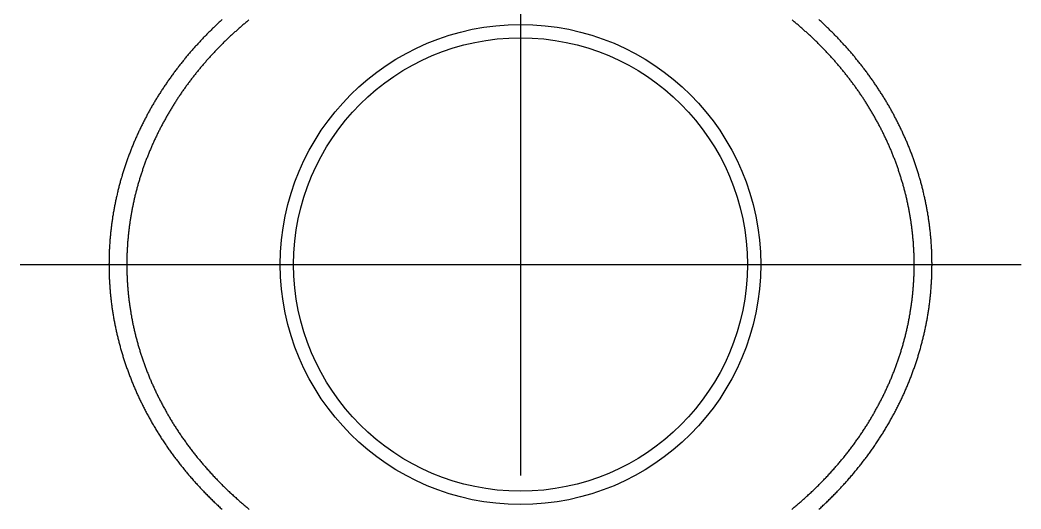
# Model space of a CAD drawing. Extents: x -28.2 to 71.5, y -51.8 to 27.
# Drawn here: x 48.96 to 71.46, y -5.5 to 5.5 of the extents above; entities that cross this region are included whole.
import ezdxf

# ---------------------------------------------------------------- set-up
doc = ezdxf.new("R2010")
doc.units = 0
doc.linetypes.add('CENTER', pattern=[50.8, 31.75, -6.35, 6.35, -6.35])
doc.layers.get('0').update_dxf_attribs({"linetype": 'CONTINUOUS'})
doc.layers.add('CENTER', color=1, linetype='CENTER')

msp = doc.modelspace()

# ---------------------------------------------------------------- linework, layer by layer
at = {"color": 7}
for points in [[(53.505, 5.512, 0), (53.488, 5.496, 0), (53.471, 5.481, 0), (53.455, 5.465, 0), (53.438, 5.45, 0), (53.421, 5.434, 0), (53.404, 5.418, 0), (53.388, 5.403, 0), (53.371, 5.387, 0), (53.354, 5.371, 0), (53.338, 5.355, 0), (53.321, 5.339, 0), (53.305, 5.324, 0), (53.288, 5.308, 0), (53.272, 5.292, 0), (53.256, 5.275, 0), (53.239, 5.259, 0), (53.223, 5.243, 0), (53.207, 5.227, 0), (53.191, 5.211, 0), (53.175, 5.194, 0), (53.159, 5.178, 0), (53.143, 5.162, 0), (53.127, 5.145, 0), (53.111, 5.129, 0), (53.095, 5.112, 0), (53.079, 5.096, 0), (53.063, 5.079, 0), (53.047, 5.063, 0), (53.032, 5.046, 0), (53.016, 5.029, 0), (53, 5.012, 0), (52.985, 4.996, 0), (52.969, 4.979, 0), (52.954, 4.962, 0), (52.938, 4.945, 0), (52.923, 4.928, 0), (52.907, 4.911, 0), (52.892, 4.894, 0), (52.877, 4.877, 0), (52.862, 4.86, 0), (52.846, 4.842, 0), (52.831, 4.825, 0), (52.816, 4.808, 0), (52.801, 4.79, 0), (52.786, 4.773, 0), (52.771, 4.756, 0), (52.757, 4.738, 0), (52.742, 4.721, 0), (52.727, 4.703, 0), (52.712, 4.686, 0), (52.697, 4.668, 0), (52.683, 4.65, 0), (52.668, 4.633, 0), (52.654, 4.615, 0), (52.639, 4.597, 0), (52.625, 4.579, 0), (52.61, 4.561, 0), (52.596, 4.543, 0), (52.582, 4.525, 0), (52.567, 4.507, 0), (52.553, 4.489, 0), (52.539, 4.471, 0), (52.525, 4.453, 0), (52.511, 4.435, 0), (52.497, 4.416, 0), (52.483, 4.398, 0), (52.469, 4.38, 0), (52.455, 4.362, 0), (52.441, 4.343, 0), (52.428, 4.325, 0), (52.414, 4.306, 0), (52.4, 4.288, 0), (52.387, 4.269, 0), (52.373, 4.25, 0), (52.36, 4.232, 0), (52.346, 4.213, 0), (52.333, 4.194, 0), (52.319, 4.176, 0), (52.306, 4.157, 0), (52.293, 4.138, 0), (52.28, 4.119, 0), (52.267, 4.1, 0), (52.254, 4.081, 0), (52.241, 4.062, 0), (52.228, 4.043, 0), (52.215, 4.024, 0), (52.202, 4.005, 0), (52.189, 3.985, 0), (52.176, 3.966, 0), (52.164, 3.947, 0), (52.151, 3.928, 0), (52.139, 3.908, 0), (52.126, 3.889, 0), (52.114, 3.869, 0), (52.101, 3.85, 0), (52.089, 3.83, 0), (52.076, 3.811, 0), (52.064, 3.791, 0), (52.052, 3.772, 0), (52.04, 3.752, 0), (52.028, 3.732, 0), (52.016, 3.712, 0), (52.004, 3.693, 0), (51.992, 3.673, 0), (51.98, 3.653, 0), (51.968, 3.633, 0), (51.957, 3.613, 0), (51.945, 3.593, 0), (51.933, 3.573, 0), (51.922, 3.553, 0), (51.91, 3.533, 0), (51.899, 3.513, 0), (51.888, 3.492, 0), (51.876, 3.472, 0), (51.865, 3.452, 0), (51.854, 3.432, 0), (51.843, 3.411, 0), (51.832, 3.391, 0), (51.821, 3.371, 0), (51.81, 3.35, 0), (51.799, 3.33, 0), (51.788, 3.309, 0), (51.777, 3.289, 0), (51.767, 3.268, 0), (51.756, 3.247, 0), (51.745, 3.227, 0), (51.735, 3.206, 0), (51.724, 3.185, 0), (51.714, 3.164, 0), (51.704, 3.144, 0), (51.693, 3.123, 0), (51.683, 3.102, 0), (51.673, 3.081, 0), (51.663, 3.06, 0), (51.653, 3.039, 0), (51.643, 3.018, 0), (51.633, 2.997, 0), (51.623, 2.976, 0), (51.614, 2.955, 0), (51.604, 2.934, 0), (51.594, 2.913, 0), (51.585, 2.891, 0), (51.575, 2.87, 0), (51.566, 2.849, 0), (51.557, 2.828, 0), (51.547, 2.806, 0), (51.538, 2.785, 0), (51.529, 2.764, 0), (51.52, 2.742, 0), (51.511, 2.721, 0), (51.502, 2.699, 0), (51.493, 2.678, 0), (51.484, 2.656, 0), (51.476, 2.635, 0), (51.467, 2.613, 0), (51.458, 2.591, 0), (51.45, 2.57, 0), (51.441, 2.548, 0), (51.433, 2.526, 0), (51.425, 2.505, 0), (51.416, 2.483, 0), (51.408, 2.461, 0), (51.4, 2.439, 0), (51.392, 2.417, 0), (51.384, 2.396, 0), (51.376, 2.374, 0), (51.368, 2.352, 0), (51.361, 2.33, 0), (51.353, 2.308, 0), (51.345, 2.286, 0), (51.338, 2.264, 0), (51.33, 2.242, 0), (51.323, 2.22, 0), (51.316, 2.198, 0), (51.308, 2.176, 0), (51.301, 2.153, 0), (51.294, 2.131, 0), (51.287, 2.109, 0), (51.28, 2.087, 0), (51.273, 2.065, 0), (51.266, 2.042, 0), (51.259, 2.02, 0), (51.253, 1.998, 0), (51.246, 1.976, 0), (51.239, 1.953, 0), (51.233, 1.931, 0), (51.227, 1.909, 0), (51.22, 1.886, 0), (51.214, 1.864, 0), (51.208, 1.841, 0), (51.202, 1.819, 0), (51.196, 1.796, 0), (51.19, 1.774, 0), (51.184, 1.751, 0), (51.178, 1.729, 0), (51.172, 1.706, 0), (51.167, 1.684, 0), (51.161, 1.661, 0), (51.156, 1.639, 0), (51.15, 1.616, 0), (51.145, 1.593, 0), (51.14, 1.571, 0), (51.134, 1.548, 0), (51.129, 1.525, 0), (51.124, 1.503, 0), (51.119, 1.48, 0), (51.114, 1.457, 0), (51.109, 1.434, 0), (51.105, 1.412, 0), (51.1, 1.389, 0), (51.096, 1.366, 0), (51.091, 1.343, 0), (51.087, 1.32, 0), (51.082, 1.298, 0), (51.078, 1.275, 0), (51.074, 1.252, 0), (51.069, 1.229, 0), (51.065, 1.206, 0), (51.061, 1.183, 0), (51.057, 1.16, 0), (51.054, 1.138, 0), (51.05, 1.115, 0), (51.046, 1.092, 0), (51.042, 1.069, 0), (51.039, 1.046, 0), (51.035, 1.023, 0), (51.032, 1, 0), (51.029, 0.977, 0), (51.026, 0.954, 0), (51.022, 0.931, 0), (51.019, 0.908, 0), (51.016, 0.885, 0), (51.013, 0.862, 0), (51.011, 0.839, 0), (51.008, 0.816, 0), (51.005, 0.793, 0), (51.002, 0.77, 0), (51, 0.746, 0), (50.997, 0.723, 0), (50.995, 0.7, 0), (50.993, 0.677, 0), (50.99, 0.654, 0), (50.988, 0.631, 0), (50.986, 0.608, 0), (50.984, 0.585, 0), (50.982, 0.562, 0), (50.98, 0.539, 0), (50.979, 0.515, 0), (50.977, 0.492, 0), (50.975, 0.469, 0), (50.974, 0.446, 0), (50.972, 0.423, 0), (50.971, 0.4, 0), (50.97, 0.377, 0), (50.969, 0.353, 0), (50.967, 0.33, 0), (50.966, 0.307, 0), (50.965, 0.284, 0), (50.965, 0.261, 0), (50.964, 0.238, 0), (50.963, 0.214, 0), (50.962, 0.191, 0), (50.962, 0.168, 0), (50.961, 0.145, 0), (50.961, 0.122, 0), (50.96, 0.099, 0), (50.96, 0.075, 0), (50.96, 0.052, 0), (50.96, 0.029, 0), (50.959, 0.006, 0), (50.96, -0.017, 0), (50.96, -0.04, 0), (50.96, -0.064, 0), (50.96, -0.087, 0), (50.96, -0.11, 0), (50.961, -0.133, 0), (50.961, -0.156, 0), (50.962, -0.18, 0), (50.962, -0.203, 0), (50.963, -0.226, 0), (50.964, -0.249, 0), (50.965, -0.272, 0), (50.966, -0.295, 0), (50.967, -0.319, 0), (50.968, -0.342, 0), (50.969, -0.365, 0), (50.97, -0.388, 0), (50.972, -0.411, 0), (50.973, -0.434, 0), (50.975, -0.458, 0), (50.976, -0.481, 0), (50.978, -0.504, 0), (50.98, -0.527, 0), (50.981, -0.55, 0), (50.983, -0.573, 0), (50.985, -0.597, 0), (50.987, -0.62, 0), (50.989, -0.643, 0), (50.992, -0.666, 0), (50.994, -0.689, 0), (50.996, -0.712, 0), (50.999, -0.736, 0), (51.001, -0.759, 0), (51.004, -0.782, 0), (51.007, -0.805, 0), (51.009, -0.828, 0), (51.012, -0.851, 0), (51.015, -0.874, 0), (51.018, -0.897, 0), (51.021, -0.92, 0), (51.024, -0.944, 0), (51.027, -0.967, 0), (51.031, -0.99, 0), (51.034, -1.013, 0), (51.037, -1.036, 0), (51.041, -1.059, 0), (51.045, -1.082, 0), (51.048, -1.105, 0), (51.052, -1.128, 0), (51.056, -1.151, 0), (51.06, -1.174, 0), (51.064, -1.197, 0), (51.068, -1.221, 0), (51.072, -1.244, 0), (51.076, -1.267, 0), (51.081, -1.29, 0), (51.085, -1.313, 0), (51.089, -1.336, 0), (51.094, -1.359, 0), (51.099, -1.382, 0), (51.103, -1.405, 0), (51.108, -1.428, 0), (51.113, -1.451, 0), (51.118, -1.474, 0), (51.123, -1.497, 0), (51.128, -1.52, 0), (51.133, -1.543, 0), (51.138, -1.566, 0), (51.144, -1.588, 0), (51.149, -1.611, 0), (51.155, -1.634, 0), (51.16, -1.657, 0), (51.166, -1.68, 0), (51.172, -1.703, 0), (51.177, -1.726, 0), (51.183, -1.749, 0), (51.189, -1.772, 0), (51.195, -1.795, 0), (51.201, -1.817, 0), (51.208, -1.84, 0), (51.214, -1.863, 0), (51.22, -1.886, 0), (51.227, -1.909, 0), (51.233, -1.932, 0), (51.24, -1.954, 0), (51.246, -1.977, 0), (51.253, -2, 0), (51.26, -2.023, 0), (51.267, -2.046, 0), (51.274, -2.068, 0), (51.281, -2.091, 0), (51.288, -2.114, 0), (51.295, -2.137, 0), (51.303, -2.159, 0), (51.31, -2.182, 0), (51.318, -2.205, 0), (51.325, -2.227, 0), (51.333, -2.25, 0), (51.341, -2.273, 0), (51.348, -2.295, 0), (51.356, -2.318, 0), (51.364, -2.341, 0), (51.372, -2.363, 0), (51.38, -2.386, 0), (51.389, -2.408, 0), (51.397, -2.431, 0), (51.405, -2.453, 0), (51.414, -2.476, 0), (51.422, -2.499, 0), (51.431, -2.521, 0), (51.44, -2.544, 0), (51.448, -2.566, 0), (51.457, -2.588, 0), (51.466, -2.611, 0), (51.475, -2.633, 0), (51.484, -2.656, 0), (51.493, -2.678, 0), (51.502, -2.701, 0), (51.512, -2.723, 0), (51.521, -2.745, 0), (51.531, -2.768, 0), (51.54, -2.79, 0), (51.55, -2.812, 0), (51.56, -2.835, 0), (51.569, -2.857, 0), (51.579, -2.879, 0), (51.589, -2.902, 0), (51.599, -2.924, 0), (51.61, -2.946, 0), (51.62, -2.968, 0), (51.63, -2.99, 0), (51.641, -3.013, 0), (51.651, -3.035, 0), (51.661, -3.057, 0), (51.672, -3.079, 0), (51.683, -3.101, 0), (51.694, -3.123, 0), (51.704, -3.145, 0), (51.715, -3.167, 0), (51.726, -3.189, 0), (51.737, -3.211, 0), (51.749, -3.233, 0), (51.76, -3.255, 0), (51.771, -3.277, 0), (51.783, -3.299, 0), (51.794, -3.321, 0), (51.806, -3.343, 0), (51.818, -3.365, 0), (51.829, -3.387, 0), (51.841, -3.408, 0), (51.853, -3.43, 0), (51.865, -3.452, 0), (51.877, -3.474, 0), (51.889, -3.495, 0), (51.901, -3.517, 0), (51.914, -3.539, 0), (51.926, -3.561, 0), (51.939, -3.582, 0), (51.951, -3.604, 0), (51.964, -3.625, 0), (51.977, -3.647, 0), (51.989, -3.669, 0), (52.002, -3.69, 0), (52.015, -3.712, 0), (52.029, -3.733, 0), (52.042, -3.755, 0), (52.055, -3.776, 0), (52.068, -3.797, 0), (52.082, -3.819, 0), (52.095, -3.84, 0), (52.109, -3.862, 0), (52.122, -3.883, 0), (52.136, -3.904, 0), (52.15, -3.926, 0), (52.164, -3.947, 0), (52.178, -3.968, 0), (52.192, -3.989, 0), (52.206, -4.01, 0), (52.22, -4.031, 0), (52.234, -4.053, 0), (52.249, -4.074, 0), (52.263, -4.095, 0), (52.278, -4.116, 0), (52.292, -4.137, 0), (52.307, -4.158, 0), (52.322, -4.179, 0), (52.337, -4.2, 0), (52.352, -4.22, 0), (52.367, -4.241, 0), (52.382, -4.262, 0), (52.397, -4.283, 0), (52.412, -4.304, 0), (52.427, -4.324, 0), (52.443, -4.345, 0), (52.458, -4.366, 0), (52.474, -4.386, 0), (52.489, -4.407, 0), (52.505, -4.427, 0), (52.521, -4.448, 0), (52.537, -4.468, 0), (52.553, -4.489, 0), (52.569, -4.509, 0), (52.585, -4.529, 0), (52.601, -4.55, 0), (52.617, -4.57, 0), (52.634, -4.59, 0), (52.65, -4.61, 0), (52.666, -4.63, 0), (52.683, -4.651, 0), (52.7, -4.671, 0), (52.716, -4.691, 0), (52.733, -4.711, 0), (52.75, -4.731, 0), (52.767, -4.751, 0), (52.784, -4.77, 0), (52.801, -4.79, 0), (52.818, -4.81, 0), (52.836, -4.83, 0), (52.853, -4.849, 0), (52.87, -4.869, 0), (52.888, -4.889, 0), (52.905, -4.908, 0), (52.923, -4.928, 0), (52.94, -4.947, 0), (52.958, -4.967, 0), (52.976, -4.986, 0), (52.994, -5.005, 0), (53.012, -5.025, 0), (53.03, -5.044, 0), (53.048, -5.063, 0), (53.066, -5.082, 0), (53.084, -5.101, 0), (53.102, -5.12, 0), (53.121, -5.139, 0), (53.139, -5.158, 0), (53.157, -5.177, 0), (53.176, -5.196, 0), (53.195, -5.214, 0), (53.213, -5.233, 0), (53.232, -5.252, 0), (53.251, -5.27, 0), (53.27, -5.289, 0), (53.288, -5.307, 0), (53.307, -5.326, 0), (53.327, -5.344, 0), (53.346, -5.363, 0), (53.365, -5.381, 0), (53.384, -5.399, 0), (53.403, -5.417, 0), (53.422, -5.435, 0), (53.442, -5.453, 0), (53.461, -5.471, 0), (53.481, -5.489, 0), (53.5, -5.507, 0)], [(54.105, 5.501, 0), (54.088, 5.487, 0), (54.072, 5.474, 0), (54.055, 5.46, 0), (54.038, 5.446, 0), (54.021, 5.432, 0), (54.004, 5.417, 0), (53.988, 5.403, 0), (53.971, 5.389, 0), (53.955, 5.375, 0), (53.938, 5.361, 0), (53.921, 5.346, 0), (53.905, 5.332, 0), (53.888, 5.318, 0), (53.872, 5.303, 0), (53.856, 5.289, 0), (53.839, 5.274, 0), (53.823, 5.26, 0), (53.807, 5.245, 0), (53.791, 5.231, 0), (53.774, 5.216, 0), (53.758, 5.201, 0), (53.742, 5.186, 0), (53.726, 5.172, 0), (53.71, 5.157, 0), (53.694, 5.142, 0), (53.678, 5.127, 0), (53.662, 5.112, 0), (53.646, 5.097, 0), (53.631, 5.082, 0), (53.615, 5.067, 0), (53.599, 5.052, 0), (53.583, 5.036, 0), (53.568, 5.021, 0), (53.552, 5.006, 0), (53.537, 4.991, 0), (53.521, 4.975, 0), (53.505, 4.96, 0), (53.49, 4.944, 0), (53.475, 4.929, 0), (53.459, 4.913, 0), (53.444, 4.898, 0), (53.429, 4.882, 0), (53.413, 4.867, 0), (53.398, 4.851, 0), (53.383, 4.835, 0), (53.368, 4.819, 0), (53.353, 4.804, 0), (53.338, 4.788, 0), (53.323, 4.772, 0), (53.308, 4.756, 0), (53.293, 4.74, 0), (53.278, 4.724, 0), (53.264, 4.708, 0), (53.249, 4.692, 0), (53.234, 4.676, 0), (53.219, 4.66, 0), (53.205, 4.643, 0), (53.19, 4.627, 0), (53.176, 4.611, 0), (53.161, 4.595, 0), (53.147, 4.578, 0), (53.133, 4.562, 0), (53.118, 4.545, 0), (53.104, 4.529, 0), (53.09, 4.512, 0), (53.075, 4.496, 0), (53.061, 4.479, 0), (53.047, 4.462, 0), (53.033, 4.446, 0), (53.019, 4.429, 0), (53.005, 4.412, 0), (52.991, 4.395, 0), (52.977, 4.379, 0), (52.964, 4.362, 0), (52.95, 4.345, 0), (52.936, 4.328, 0), (52.922, 4.311, 0), (52.909, 4.294, 0), (52.895, 4.277, 0), (52.882, 4.26, 0), (52.868, 4.242, 0), (52.855, 4.225, 0), (52.841, 4.208, 0), (52.828, 4.191, 0), (52.815, 4.173, 0), (52.801, 4.156, 0), (52.788, 4.139, 0), (52.775, 4.121, 0), (52.762, 4.104, 0), (52.749, 4.086, 0), (52.736, 4.069, 0), (52.723, 4.051, 0), (52.71, 4.033, 0), (52.697, 4.016, 0), (52.684, 3.998, 0), (52.671, 3.98, 0), (52.659, 3.962, 0), (52.646, 3.944, 0), (52.633, 3.927, 0), (52.621, 3.909, 0), (52.608, 3.891, 0), (52.596, 3.873, 0), (52.584, 3.855, 0), (52.571, 3.837, 0), (52.559, 3.819, 0), (52.547, 3.8, 0), (52.534, 3.782, 0), (52.522, 3.764, 0), (52.51, 3.746, 0), (52.498, 3.728, 0), (52.486, 3.709, 0), (52.474, 3.691, 0), (52.462, 3.672, 0), (52.451, 3.654, 0), (52.439, 3.635, 0), (52.427, 3.617, 0), (52.415, 3.598, 0), (52.404, 3.58, 0), (52.392, 3.561, 0), (52.381, 3.543, 0), (52.369, 3.524, 0), (52.358, 3.505, 0), (52.347, 3.486, 0), (52.335, 3.468, 0), (52.324, 3.449, 0), (52.313, 3.43, 0), (52.302, 3.411, 0), (52.291, 3.392, 0), (52.28, 3.373, 0), (52.269, 3.354, 0), (52.258, 3.335, 0), (52.247, 3.316, 0), (52.236, 3.297, 0), (52.226, 3.278, 0), (52.215, 3.258, 0), (52.204, 3.239, 0), (52.194, 3.22, 0), (52.183, 3.201, 0), (52.173, 3.181, 0), (52.163, 3.162, 0), (52.152, 3.143, 0), (52.142, 3.123, 0), (52.132, 3.104, 0), (52.122, 3.084, 0), (52.112, 3.065, 0), (52.102, 3.045, 0), (52.092, 3.025, 0), (52.082, 3.006, 0), (52.072, 2.986, 0), (52.062, 2.966, 0), (52.053, 2.947, 0), (52.043, 2.927, 0), (52.033, 2.907, 0), (52.024, 2.887, 0), (52.014, 2.868, 0), (52.005, 2.848, 0), (51.996, 2.828, 0), (51.986, 2.808, 0), (51.977, 2.788, 0), (51.968, 2.768, 0), (51.959, 2.748, 0), (51.95, 2.728, 0), (51.941, 2.708, 0), (51.932, 2.688, 0), (51.923, 2.667, 0), (51.914, 2.647, 0), (51.906, 2.627, 0), (51.897, 2.607, 0), (51.889, 2.587, 0), (51.88, 2.566, 0), (51.872, 2.546, 0), (51.863, 2.526, 0), (51.855, 2.505, 0), (51.847, 2.485, 0), (51.838, 2.465, 0), (51.83, 2.444, 0), (51.822, 2.424, 0), (51.814, 2.403, 0), (51.806, 2.383, 0), (51.798, 2.362, 0), (51.791, 2.342, 0), (51.783, 2.321, 0), (51.775, 2.3, 0), (51.768, 2.28, 0), (51.76, 2.259, 0), (51.753, 2.238, 0), (51.745, 2.218, 0), (51.738, 2.197, 0), (51.731, 2.176, 0), (51.723, 2.156, 0), (51.716, 2.135, 0), (51.709, 2.114, 0), (51.702, 2.093, 0), (51.695, 2.072, 0), (51.688, 2.051, 0), (51.682, 2.03, 0), (51.675, 2.01, 0), (51.668, 1.989, 0), (51.662, 1.968, 0), (51.655, 1.947, 0), (51.649, 1.926, 0), (51.642, 1.905, 0), (51.636, 1.884, 0), (51.63, 1.863, 0), (51.623, 1.841, 0), (51.617, 1.82, 0), (51.611, 1.799, 0), (51.605, 1.778, 0), (51.6, 1.757, 0), (51.594, 1.736, 0), (51.588, 1.715, 0), (51.582, 1.693, 0), (51.577, 1.672, 0), (51.571, 1.651, 0), (51.566, 1.63, 0), (51.56, 1.608, 0), (51.555, 1.587, 0), (51.55, 1.566, 0), (51.544, 1.544, 0), (51.539, 1.523, 0), (51.534, 1.502, 0), (51.529, 1.48, 0), (51.524, 1.459, 0), (51.52, 1.438, 0), (51.515, 1.416, 0), (51.51, 1.395, 0), (51.505, 1.373, 0), (51.501, 1.352, 0), (51.496, 1.33, 0), (51.492, 1.309, 0), (51.488, 1.288, 0), (51.483, 1.266, 0), (51.479, 1.244, 0), (51.475, 1.223, 0), (51.471, 1.201, 0), (51.467, 1.18, 0), (51.463, 1.158, 0), (51.459, 1.137, 0), (51.456, 1.115, 0), (51.452, 1.094, 0), (51.448, 1.072, 0), (51.445, 1.05, 0), (51.441, 1.029, 0), (51.438, 1.007, 0), (51.434, 0.985, 0), (51.431, 0.964, 0), (51.428, 0.942, 0), (51.425, 0.92, 0), (51.422, 0.899, 0), (51.419, 0.877, 0), (51.416, 0.855, 0), (51.413, 0.834, 0), (51.41, 0.812, 0), (51.408, 0.79, 0), (51.405, 0.769, 0), (51.402, 0.747, 0), (51.4, 0.725, 0), (51.398, 0.703, 0), (51.395, 0.682, 0), (51.393, 0.66, 0), (51.391, 0.638, 0), (51.389, 0.616, 0), (51.387, 0.595, 0), (51.385, 0.573, 0), (51.383, 0.551, 0), (51.381, 0.529, 0), (51.379, 0.507, 0), (51.378, 0.486, 0), (51.376, 0.464, 0), (51.374, 0.442, 0), (51.373, 0.42, 0), (51.372, 0.398, 0), (51.37, 0.377, 0), (51.369, 0.355, 0), (51.368, 0.333, 0), (51.367, 0.311, 0), (51.366, 0.289, 0), (51.365, 0.268, 0), (51.364, 0.246, 0), (51.363, 0.224, 0), (51.363, 0.202, 0), (51.362, 0.18, 0), (51.361, 0.158, 0), (51.361, 0.137, 0), (51.361, 0.115, 0), (51.36, 0.093, 0), (51.36, 0.071, 0), (51.36, 0.049, 0), (51.36, 0.027, 0), (51.359, 0.006, 0), (51.36, -0.016, 0), (51.36, -0.038, 0), (51.36, -0.06, 0), (51.36, -0.082, 0), (51.36, -0.104, 0), (51.361, -0.125, 0), (51.361, -0.147, 0), (51.362, -0.169, 0), (51.362, -0.191, 0), (51.363, -0.213, 0), (51.364, -0.235, 0), (51.365, -0.257, 0), (51.365, -0.278, 0), (51.367, -0.3, 0), (51.367, -0.322, 0), (51.369, -0.344, 0), (51.37, -0.366, 0), (51.371, -0.388, 0), (51.372, -0.409, 0), (51.374, -0.431, 0), (51.375, -0.453, 0), (51.377, -0.475, 0), (51.379, -0.497, 0), (51.38, -0.519, 0), (51.382, -0.54, 0), (51.384, -0.562, 0), (51.386, -0.584, 0), (51.388, -0.606, 0), (51.39, -0.628, 0), (51.392, -0.649, 0), (51.394, -0.671, 0), (51.397, -0.693, 0), (51.399, -0.715, 0), (51.401, -0.737, 0), (51.404, -0.758, 0), (51.406, -0.78, 0), (51.409, -0.802, 0), (51.412, -0.824, 0), (51.415, -0.846, 0), (51.417, -0.867, 0), (51.42, -0.889, 0), (51.423, -0.911, 0), (51.426, -0.933, 0), (51.43, -0.954, 0), (51.433, -0.976, 0), (51.436, -0.998, 0), (51.44, -1.02, 0), (51.443, -1.042, 0), (51.447, -1.063, 0), (51.45, -1.085, 0), (51.454, -1.107, 0), (51.458, -1.129, 0), (51.462, -1.15, 0), (51.465, -1.172, 0), (51.469, -1.194, 0), (51.474, -1.215, 0), (51.478, -1.237, 0), (51.482, -1.259, 0), (51.486, -1.281, 0), (51.491, -1.302, 0), (51.495, -1.324, 0), (51.499, -1.346, 0), (51.504, -1.367, 0), (51.509, -1.389, 0), (51.514, -1.411, 0), (51.518, -1.432, 0), (51.523, -1.454, 0), (51.528, -1.476, 0), (51.533, -1.497, 0), (51.538, -1.519, 0), (51.543, -1.54, 0), (51.549, -1.562, 0), (51.554, -1.584, 0), (51.559, -1.605, 0), (51.565, -1.627, 0), (51.571, -1.649, 0), (51.576, -1.67, 0), (51.582, -1.692, 0), (51.588, -1.713, 0), (51.593, -1.735, 0), (51.599, -1.756, 0), (51.605, -1.778, 0), (51.611, -1.8, 0), (51.618, -1.821, 0), (51.624, -1.843, 0), (51.63, -1.864, 0), (51.637, -1.886, 0), (51.643, -1.907, 0), (51.65, -1.929, 0), (51.656, -1.95, 0), (51.663, -1.972, 0), (51.67, -1.993, 0), (51.676, -2.014, 0), (51.683, -2.036, 0), (51.69, -2.057, 0), (51.697, -2.079, 0), (51.705, -2.1, 0), (51.712, -2.122, 0), (51.719, -2.143, 0), (51.726, -2.164, 0), (51.734, -2.186, 0), (51.741, -2.207, 0), (51.749, -2.228, 0), (51.757, -2.25, 0), (51.764, -2.271, 0), (51.772, -2.292, 0), (51.78, -2.314, 0), (51.788, -2.335, 0), (51.796, -2.356, 0), (51.804, -2.378, 0), (51.812, -2.399, 0), (51.821, -2.42, 0), (51.829, -2.441, 0), (51.837, -2.463, 0), (51.846, -2.484, 0), (51.855, -2.505, 0), (51.863, -2.526, 0), (51.872, -2.547, 0), (51.881, -2.569, 0), (51.89, -2.59, 0), (51.899, -2.611, 0), (51.908, -2.632, 0), (51.917, -2.653, 0), (51.926, -2.674, 0), (51.935, -2.695, 0), (51.945, -2.716, 0), (51.954, -2.737, 0), (51.964, -2.758, 0), (51.973, -2.779, 0), (51.983, -2.8, 0), (51.993, -2.821, 0), (52.002, -2.842, 0), (52.012, -2.863, 0), (52.022, -2.884, 0), (52.032, -2.905, 0), (52.042, -2.926, 0), (52.053, -2.947, 0), (52.063, -2.968, 0), (52.073, -2.989, 0), (52.084, -3.01, 0), (52.094, -3.03, 0), (52.105, -3.051, 0), (52.115, -3.072, 0), (52.126, -3.093, 0), (52.137, -3.114, 0), (52.148, -3.134, 0), (52.159, -3.155, 0), (52.17, -3.176, 0), (52.181, -3.196, 0), (52.192, -3.217, 0), (52.204, -3.238, 0), (52.215, -3.258, 0), (52.227, -3.279, 0), (52.238, -3.3, 0), (52.25, -3.32, 0), (52.261, -3.341, 0), (52.273, -3.361, 0), (52.285, -3.382, 0), (52.297, -3.402, 0), (52.309, -3.423, 0), (52.321, -3.443, 0), (52.333, -3.464, 0), (52.345, -3.484, 0), (52.358, -3.504, 0), (52.37, -3.525, 0), (52.382, -3.545, 0), (52.395, -3.566, 0), (52.408, -3.586, 0), (52.42, -3.606, 0), (52.433, -3.626, 0), (52.446, -3.647, 0), (52.459, -3.667, 0), (52.472, -3.687, 0), (52.485, -3.707, 0), (52.498, -3.727, 0), (52.511, -3.748, 0), (52.525, -3.768, 0), (52.538, -3.788, 0), (52.552, -3.808, 0), (52.565, -3.828, 0), (52.579, -3.848, 0), (52.593, -3.868, 0), (52.606, -3.888, 0), (52.62, -3.908, 0), (52.634, -3.928, 0), (52.648, -3.947, 0), (52.662, -3.967, 0), (52.676, -3.987, 0), (52.691, -4.007, 0), (52.705, -4.027, 0), (52.719, -4.046, 0), (52.734, -4.066, 0), (52.748, -4.086, 0), (52.763, -4.105, 0), (52.778, -4.125, 0), (52.793, -4.144, 0), (52.807, -4.164, 0), (52.822, -4.184, 0), (52.837, -4.203, 0), (52.852, -4.222, 0), (52.868, -4.242, 0), (52.883, -4.261, 0), (52.898, -4.281, 0), (52.913, -4.3, 0), (52.929, -4.319, 0), (52.944, -4.338, 0), (52.96, -4.358, 0), (52.976, -4.377, 0), (52.992, -4.396, 0), (53.007, -4.415, 0), (53.023, -4.434, 0), (53.039, -4.453, 0), (53.055, -4.472, 0), (53.071, -4.491, 0), (53.087, -4.51, 0), (53.104, -4.529, 0), (53.12, -4.547, 0), (53.136, -4.566, 0), (53.153, -4.585, 0), (53.169, -4.604, 0), (53.186, -4.622, 0), (53.203, -4.641, 0), (53.219, -4.66, 0), (53.236, -4.678, 0), (53.253, -4.696, 0), (53.27, -4.715, 0), (53.287, -4.733, 0), (53.304, -4.752, 0), (53.321, -4.77, 0), (53.339, -4.788, 0), (53.356, -4.806, 0), (53.373, -4.825, 0), (53.39, -4.843, 0), (53.408, -4.861, 0), (53.425, -4.879, 0), (53.443, -4.897, 0), (53.461, -4.915, 0), (53.478, -4.933, 0), (53.496, -4.95, 0), (53.514, -4.968, 0), (53.532, -4.986, 0), (53.55, -5.003, 0), (53.568, -5.021, 0), (53.586, -5.039, 0), (53.604, -5.056, 0), (53.622, -5.074, 0), (53.641, -5.091, 0), (53.659, -5.108, 0), (53.677, -5.126, 0), (53.696, -5.143, 0), (53.714, -5.16, 0), (53.733, -5.177, 0), (53.751, -5.194, 0), (53.77, -5.212, 0), (53.788, -5.229, 0), (53.807, -5.245, 0), (53.826, -5.262, 0), (53.845, -5.279, 0), (53.864, -5.296, 0), (53.883, -5.313, 0), (53.902, -5.329, 0), (53.921, -5.346, 0), (53.94, -5.362, 0), (53.959, -5.379, 0), (53.978, -5.395, 0), (53.998, -5.412, 0), (54.017, -5.428, 0), (54.036, -5.444, 0), (54.056, -5.46, 0), (54.075, -5.477, 0), (54.095, -5.493, 0), (54.114, -5.509, 0)], [(66.305, -5.509, 0), (66.324, -5.493, 0), (66.344, -5.477, 0), (66.363, -5.46, 0), (66.383, -5.444, 0), (66.402, -5.428, 0), (66.421, -5.412, 0), (66.441, -5.395, 0), (66.46, -5.379, 0), (66.479, -5.362, 0), (66.498, -5.346, 0), (66.517, -5.329, 0), (66.536, -5.313, 0), (66.555, -5.296, 0), (66.574, -5.279, 0), (66.593, -5.262, 0), (66.612, -5.246, 0), (66.631, -5.229, 0), (66.649, -5.212, 0), (66.668, -5.195, 0), (66.687, -5.177, 0), (66.705, -5.16, 0), (66.724, -5.143, 0), (66.742, -5.126, 0), (66.76, -5.109, 0), (66.779, -5.091, 0), (66.797, -5.074, 0), (66.815, -5.056, 0), (66.833, -5.039, 0), (66.851, -5.021, 0), (66.869, -5.004, 0), (66.887, -4.986, 0), (66.905, -4.968, 0), (66.923, -4.95, 0), (66.941, -4.933, 0), (66.958, -4.915, 0), (66.976, -4.897, 0), (66.994, -4.879, 0), (67.011, -4.861, 0), (67.029, -4.843, 0), (67.046, -4.825, 0), (67.063, -4.806, 0), (67.081, -4.788, 0), (67.098, -4.77, 0), (67.115, -4.752, 0), (67.132, -4.733, 0), (67.149, -4.715, 0), (67.166, -4.696, 0), (67.183, -4.678, 0), (67.2, -4.659, 0), (67.216, -4.641, 0), (67.233, -4.622, 0), (67.25, -4.604, 0), (67.266, -4.585, 0), (67.283, -4.566, 0), (67.299, -4.547, 0), (67.315, -4.529, 0), (67.332, -4.51, 0), (67.348, -4.491, 0), (67.364, -4.472, 0), (67.38, -4.453, 0), (67.396, -4.434, 0), (67.412, -4.415, 0), (67.428, -4.396, 0), (67.443, -4.377, 0), (67.459, -4.357, 0), (67.475, -4.338, 0), (67.49, -4.319, 0), (67.506, -4.3, 0), (67.521, -4.28, 0), (67.536, -4.261, 0), (67.552, -4.242, 0), (67.567, -4.222, 0), (67.582, -4.203, 0), (67.597, -4.183, 0), (67.612, -4.164, 0), (67.627, -4.144, 0), (67.641, -4.125, 0), (67.656, -4.105, 0), (67.671, -4.085, 0), (67.685, -4.066, 0), (67.7, -4.046, 0), (67.714, -4.026, 0), (67.729, -4.007, 0), (67.743, -3.987, 0), (67.757, -3.967, 0), (67.771, -3.947, 0), (67.785, -3.927, 0), (67.799, -3.907, 0), (67.813, -3.888, 0), (67.827, -3.868, 0), (67.84, -3.848, 0), (67.854, -3.828, 0), (67.868, -3.808, 0), (67.881, -3.788, 0), (67.894, -3.768, 0), (67.908, -3.747, 0), (67.921, -3.727, 0), (67.934, -3.707, 0), (67.947, -3.687, 0), (67.96, -3.667, 0), (67.973, -3.647, 0), (67.986, -3.626, 0), (67.999, -3.606, 0), (68.011, -3.586, 0), (68.024, -3.566, 0), (68.037, -3.545, 0), (68.049, -3.525, 0), (68.061, -3.505, 0), (68.074, -3.484, 0), (68.086, -3.464, 0), (68.098, -3.443, 0), (68.11, -3.423, 0), (68.122, -3.402, 0), (68.134, -3.382, 0), (68.146, -3.361, 0), (68.158, -3.341, 0), (68.169, -3.32, 0), (68.181, -3.3, 0), (68.193, -3.279, 0), (68.204, -3.258, 0), (68.215, -3.238, 0), (68.227, -3.217, 0), (68.238, -3.196, 0), (68.249, -3.176, 0), (68.26, -3.155, 0), (68.271, -3.134, 0), (68.282, -3.114, 0), (68.293, -3.093, 0), (68.303, -3.072, 0), (68.314, -3.051, 0), (68.325, -3.03, 0), (68.335, -3.01, 0), (68.346, -2.989, 0), (68.356, -2.968, 0), (68.366, -2.947, 0), (68.377, -2.926, 0), (68.387, -2.905, 0), (68.397, -2.884, 0), (68.407, -2.863, 0), (68.417, -2.842, 0), (68.427, -2.821, 0), (68.436, -2.8, 0), (68.446, -2.779, 0), (68.455, -2.758, 0), (68.465, -2.737, 0), (68.474, -2.716, 0), (68.484, -2.695, 0), (68.493, -2.674, 0), (68.502, -2.653, 0), (68.511, -2.632, 0), (68.52, -2.611, 0), (68.529, -2.59, 0), (68.538, -2.569, 0), (68.547, -2.547, 0), (68.556, -2.526, 0), (68.564, -2.505, 0), (68.573, -2.484, 0), (68.582, -2.463, 0), (68.59, -2.441, 0), (68.598, -2.42, 0), (68.607, -2.399, 0), (68.615, -2.378, 0), (68.623, -2.356, 0), (68.631, -2.335, 0), (68.639, -2.314, 0), (68.647, -2.292, 0), (68.655, -2.271, 0), (68.662, -2.25, 0), (68.67, -2.228, 0), (68.678, -2.207, 0), (68.685, -2.186, 0), (68.693, -2.164, 0), (68.7, -2.143, 0), (68.707, -2.122, 0), (68.715, -2.1, 0), (68.722, -2.079, 0), (68.729, -2.057, 0), (68.736, -2.036, 0), (68.743, -2.014, 0), (68.749, -1.993, 0), (68.756, -1.972, 0), (68.763, -1.95, 0), (68.769, -1.929, 0), (68.776, -1.907, 0), (68.782, -1.886, 0), (68.789, -1.864, 0), (68.795, -1.843, 0), (68.802, -1.821, 0), (68.808, -1.8, 0), (68.814, -1.778, 0), (68.82, -1.756, 0), (68.826, -1.735, 0), (68.832, -1.713, 0), (68.837, -1.692, 0), (68.843, -1.67, 0), (68.849, -1.649, 0), (68.854, -1.627, 0), (68.86, -1.605, 0), (68.865, -1.584, 0), (68.87, -1.562, 0), (68.876, -1.54, 0), (68.881, -1.519, 0), (68.886, -1.497, 0), (68.891, -1.476, 0), (68.896, -1.454, 0), (68.901, -1.432, 0), (68.906, -1.411, 0), (68.91, -1.389, 0), (68.915, -1.367, 0), (68.92, -1.346, 0), (68.924, -1.324, 0), (68.928, -1.302, 0), (68.933, -1.281, 0), (68.937, -1.259, 0), (68.941, -1.237, 0), (68.945, -1.215, 0), (68.95, -1.194, 0), (68.954, -1.172, 0), (68.957, -1.15, 0), (68.961, -1.129, 0), (68.965, -1.107, 0), (68.969, -1.085, 0), (68.972, -1.063, 0), (68.976, -1.042, 0), (68.979, -1.02, 0), (68.983, -0.998, 0), (68.986, -0.976, 0), (68.989, -0.955, 0), (68.993, -0.933, 0), (68.996, -0.911, 0), (68.999, -0.889, 0), (69.002, -0.867, 0), (69.004, -0.846, 0), (69.007, -0.824, 0), (69.01, -0.802, 0), (69.013, -0.78, 0), (69.015, -0.758, 0), (69.018, -0.737, 0), (69.02, -0.715, 0), (69.023, -0.693, 0), (69.025, -0.671, 0), (69.027, -0.649, 0), (69.029, -0.628, 0), (69.031, -0.606, 0), (69.033, -0.584, 0), (69.035, -0.562, 0), (69.037, -0.54, 0), (69.039, -0.519, 0), (69.041, -0.497, 0), (69.042, -0.475, 0), (69.044, -0.453, 0), (69.045, -0.431, 0), (69.047, -0.409, 0), (69.048, -0.388, 0), (69.049, -0.366, 0), (69.05, -0.344, 0), (69.052, -0.322, 0), (69.053, -0.3, 0), (69.054, -0.278, 0), (69.055, -0.257, 0), (69.055, -0.235, 0), (69.056, -0.213, 0), (69.057, -0.191, 0), (69.057, -0.169, 0), (69.058, -0.147, 0), (69.058, -0.126, 0), (69.059, -0.104, 0), (69.059, -0.082, 0), (69.059, -0.06, 0), (69.059, -0.038, 0), (69.059, -0.016, 0), (69.059, 0.006, 0), (69.059, 0.027, 0), (69.059, 0.049, 0), (69.059, 0.071, 0), (69.059, 0.093, 0), (69.058, 0.115, 0), (69.058, 0.137, 0), (69.058, 0.158, 0), (69.057, 0.18, 0), (69.056, 0.202, 0), (69.056, 0.224, 0), (69.055, 0.246, 0), (69.054, 0.268, 0), (69.053, 0.289, 0), (69.052, 0.311, 0), (69.051, 0.333, 0), (69.05, 0.355, 0), (69.049, 0.377, 0), (69.047, 0.399, 0), (69.046, 0.42, 0), (69.044, 0.442, 0), (69.043, 0.464, 0), (69.041, 0.486, 0), (69.04, 0.508, 0), (69.038, 0.529, 0), (69.036, 0.551, 0), (69.034, 0.573, 0), (69.032, 0.595, 0), (69.03, 0.616, 0), (69.028, 0.638, 0), (69.026, 0.66, 0), (69.024, 0.682, 0), (69.022, 0.703, 0), (69.019, 0.725, 0), (69.017, 0.747, 0), (69.014, 0.769, 0), (69.011, 0.79, 0), (69.009, 0.812, 0), (69.006, 0.834, 0), (69.003, 0.855, 0), (69, 0.877, 0), (68.997, 0.899, 0), (68.994, 0.92, 0), (68.991, 0.942, 0), (68.988, 0.964, 0), (68.985, 0.985, 0), (68.981, 1.007, 0), (68.978, 1.029, 0), (68.975, 1.05, 0), (68.971, 1.072, 0), (68.967, 1.094, 0), (68.964, 1.115, 0), (68.96, 1.137, 0), (68.956, 1.158, 0), (68.952, 1.18, 0), (68.948, 1.201, 0), (68.944, 1.223, 0), (68.94, 1.244, 0), (68.936, 1.266, 0), (68.931, 1.288, 0), (68.927, 1.309, 0), (68.923, 1.33, 0), (68.918, 1.352, 0), (68.914, 1.373, 0), (68.909, 1.395, 0), (68.904, 1.416, 0), (68.9, 1.438, 0), (68.895, 1.459, 0), (68.89, 1.48, 0), (68.885, 1.502, 0), (68.88, 1.523, 0), (68.875, 1.544, 0), (68.869, 1.566, 0), (68.864, 1.587, 0), (68.859, 1.608, 0), (68.853, 1.63, 0), (68.848, 1.651, 0), (68.842, 1.672, 0), (68.837, 1.693, 0), (68.831, 1.715, 0), (68.825, 1.736, 0), (68.82, 1.757, 0), (68.814, 1.778, 0), (68.808, 1.799, 0), (68.802, 1.82, 0), (68.796, 1.841, 0), (68.789, 1.863, 0), (68.783, 1.884, 0), (68.777, 1.905, 0), (68.77, 1.926, 0), (68.764, 1.947, 0), (68.757, 1.968, 0), (68.751, 1.989, 0), (68.744, 2.01, 0), (68.737, 2.03, 0), (68.731, 2.051, 0), (68.724, 2.072, 0), (68.717, 2.093, 0), (68.71, 2.114, 0), (68.703, 2.135, 0), (68.696, 2.156, 0), (68.689, 2.176, 0), (68.681, 2.197, 0), (68.674, 2.218, 0), (68.666, 2.239, 0), (68.659, 2.259, 0), (68.651, 2.28, 0), (68.644, 2.3, 0), (68.636, 2.321, 0), (68.629, 2.342, 0), (68.621, 2.362, 0), (68.613, 2.383, 0), (68.605, 2.403, 0), (68.597, 2.424, 0), (68.589, 2.444, 0), (68.581, 2.465, 0), (68.573, 2.485, 0), (68.564, 2.505, 0), (68.556, 2.526, 0), (68.548, 2.546, 0), (68.539, 2.566, 0), (68.531, 2.587, 0), (68.522, 2.607, 0), (68.513, 2.627, 0), (68.505, 2.647, 0), (68.496, 2.667, 0), (68.487, 2.688, 0), (68.478, 2.708, 0), (68.469, 2.728, 0), (68.46, 2.748, 0), (68.451, 2.768, 0), (68.442, 2.788, 0), (68.433, 2.808, 0), (68.423, 2.828, 0), (68.414, 2.848, 0), (68.405, 2.868, 0), (68.395, 2.887, 0), (68.386, 2.907, 0), (68.376, 2.927, 0), (68.367, 2.947, 0), (68.357, 2.966, 0), (68.347, 2.986, 0), (68.337, 3.006, 0), (68.327, 3.025, 0), (68.317, 3.045, 0), (68.307, 3.065, 0), (68.297, 3.084, 0), (68.287, 3.104, 0), (68.277, 3.123, 0), (68.267, 3.143, 0), (68.256, 3.162, 0), (68.246, 3.181, 0), (68.236, 3.201, 0), (68.225, 3.22, 0), (68.215, 3.239, 0), (68.204, 3.258, 0), (68.193, 3.278, 0), (68.183, 3.297, 0), (68.172, 3.316, 0), (68.161, 3.335, 0), (68.15, 3.354, 0), (68.139, 3.373, 0), (68.128, 3.392, 0), (68.117, 3.411, 0), (68.106, 3.43, 0), (68.095, 3.449, 0), (68.084, 3.468, 0), (68.072, 3.486, 0), (68.061, 3.505, 0), (68.05, 3.524, 0), (68.038, 3.543, 0), (68.027, 3.561, 0), (68.015, 3.58, 0), (68.004, 3.599, 0), (67.992, 3.617, 0), (67.98, 3.636, 0), (67.969, 3.654, 0), (67.957, 3.673, 0), (67.945, 3.691, 0), (67.933, 3.709, 0), (67.921, 3.728, 0), (67.909, 3.746, 0), (67.897, 3.764, 0), (67.885, 3.782, 0), (67.872, 3.801, 0), (67.86, 3.819, 0), (67.848, 3.837, 0), (67.835, 3.855, 0), (67.823, 3.873, 0), (67.811, 3.891, 0), (67.798, 3.909, 0), (67.786, 3.927, 0), (67.773, 3.945, 0), (67.76, 3.962, 0), (67.748, 3.98, 0), (67.735, 3.998, 0), (67.722, 4.016, 0), (67.709, 4.033, 0), (67.696, 4.051, 0), (67.683, 4.069, 0), (67.67, 4.086, 0), (67.657, 4.104, 0), (67.644, 4.121, 0), (67.631, 4.139, 0), (67.618, 4.156, 0), (67.605, 4.173, 0), (67.591, 4.191, 0), (67.578, 4.208, 0), (67.565, 4.225, 0), (67.551, 4.242, 0), (67.538, 4.26, 0), (67.524, 4.277, 0), (67.51, 4.294, 0), (67.497, 4.311, 0), (67.483, 4.328, 0), (67.469, 4.345, 0), (67.456, 4.362, 0), (67.442, 4.379, 0), (67.428, 4.395, 0), (67.414, 4.412, 0), (67.4, 4.429, 0), (67.386, 4.446, 0), (67.372, 4.462, 0), (67.358, 4.479, 0), (67.344, 4.496, 0), (67.329, 4.512, 0), (67.315, 4.529, 0), (67.301, 4.545, 0), (67.287, 4.562, 0), (67.272, 4.578, 0), (67.258, 4.595, 0), (67.243, 4.611, 0), (67.229, 4.627, 0), (67.214, 4.643, 0), (67.2, 4.66, 0), (67.185, 4.676, 0), (67.17, 4.692, 0), (67.156, 4.708, 0), (67.141, 4.724, 0), (67.126, 4.74, 0), (67.111, 4.756, 0), (67.096, 4.772, 0), (67.081, 4.788, 0), (67.066, 4.804, 0), (67.051, 4.819, 0), (67.036, 4.835, 0), (67.021, 4.851, 0), (67.006, 4.867, 0), (66.99, 4.882, 0), (66.975, 4.898, 0), (66.96, 4.913, 0), (66.944, 4.929, 0), (66.929, 4.944, 0), (66.913, 4.96, 0), (66.898, 4.975, 0), (66.882, 4.991, 0), (66.867, 5.006, 0), (66.851, 5.021, 0), (66.836, 5.036, 0), (66.82, 5.052, 0), (66.804, 5.067, 0), (66.788, 5.082, 0), (66.773, 5.097, 0), (66.757, 5.112, 0), (66.741, 5.127, 0), (66.725, 5.142, 0), (66.709, 5.157, 0), (66.693, 5.172, 0), (66.677, 5.186, 0), (66.661, 5.201, 0), (66.645, 5.216, 0), (66.629, 5.231, 0), (66.612, 5.245, 0), (66.596, 5.26, 0), (66.58, 5.274, 0), (66.563, 5.289, 0), (66.547, 5.303, 0), (66.531, 5.318, 0), (66.514, 5.332, 0), (66.498, 5.346, 0), (66.481, 5.361, 0), (66.465, 5.375, 0), (66.448, 5.389, 0), (66.431, 5.403, 0), (66.415, 5.417, 0), (66.398, 5.432, 0), (66.381, 5.446, 0), (66.364, 5.46, 0), (66.348, 5.474, 0), (66.331, 5.487, 0), (66.314, 5.501, 0)], [(66.919, -5.507, 0), (66.938, -5.489, 0), (66.958, -5.471, 0), (66.977, -5.453, 0), (66.997, -5.435, 0), (67.016, -5.417, 0), (67.035, -5.399, 0), (67.054, -5.381, 0), (67.073, -5.363, 0), (67.093, -5.344, 0), (67.112, -5.326, 0), (67.131, -5.308, 0), (67.15, -5.289, 0), (67.168, -5.27, 0), (67.187, -5.252, 0), (67.206, -5.233, 0), (67.224, -5.214, 0), (67.243, -5.196, 0), (67.261, -5.177, 0), (67.28, -5.158, 0), (67.298, -5.139, 0), (67.317, -5.12, 0), (67.335, -5.101, 0), (67.353, -5.082, 0), (67.371, -5.063, 0), (67.389, -5.044, 0), (67.407, -5.025, 0), (67.425, -5.005, 0), (67.443, -4.986, 0), (67.461, -4.967, 0), (67.479, -4.947, 0), (67.496, -4.928, 0), (67.514, -4.908, 0), (67.531, -4.889, 0), (67.549, -4.869, 0), (67.566, -4.849, 0), (67.584, -4.83, 0), (67.601, -4.81, 0), (67.618, -4.79, 0), (67.635, -4.77, 0), (67.652, -4.75, 0), (67.669, -4.731, 0), (67.686, -4.711, 0), (67.703, -4.691, 0), (67.719, -4.671, 0), (67.736, -4.65, 0), (67.753, -4.63, 0), (67.769, -4.61, 0), (67.785, -4.59, 0), (67.802, -4.57, 0), (67.818, -4.55, 0), (67.834, -4.529, 0), (67.85, -4.509, 0), (67.867, -4.488, 0), (67.882, -4.468, 0), (67.898, -4.448, 0), (67.914, -4.427, 0), (67.93, -4.407, 0), (67.945, -4.386, 0), (67.961, -4.365, 0), (67.977, -4.345, 0), (67.992, -4.324, 0), (68.007, -4.303, 0), (68.023, -4.283, 0), (68.038, -4.262, 0), (68.053, -4.241, 0), (68.068, -4.22, 0), (68.083, -4.199, 0), (68.098, -4.178, 0), (68.112, -4.157, 0), (68.127, -4.137, 0), (68.142, -4.116, 0), (68.156, -4.095, 0), (68.171, -4.074, 0), (68.185, -4.052, 0), (68.199, -4.031, 0), (68.213, -4.01, 0), (68.228, -3.989, 0), (68.242, -3.968, 0), (68.255, -3.947, 0), (68.269, -3.925, 0), (68.283, -3.904, 0), (68.297, -3.883, 0), (68.311, -3.862, 0), (68.324, -3.84, 0), (68.338, -3.819, 0), (68.351, -3.798, 0), (68.364, -3.776, 0), (68.377, -3.755, 0), (68.391, -3.733, 0), (68.404, -3.712, 0), (68.417, -3.69, 0), (68.43, -3.669, 0), (68.442, -3.647, 0), (68.455, -3.626, 0), (68.468, -3.604, 0), (68.48, -3.582, 0), (68.493, -3.561, 0), (68.505, -3.539, 0), (68.517, -3.517, 0), (68.53, -3.496, 0), (68.542, -3.474, 0), (68.554, -3.452, 0), (68.566, -3.43, 0), (68.578, -3.408, 0), (68.59, -3.387, 0), (68.602, -3.365, 0), (68.613, -3.343, 0), (68.625, -3.321, 0), (68.636, -3.299, 0), (68.648, -3.277, 0), (68.659, -3.255, 0), (68.67, -3.233, 0), (68.682, -3.211, 0), (68.693, -3.189, 0), (68.704, -3.167, 0), (68.715, -3.145, 0), (68.726, -3.123, 0), (68.736, -3.101, 0), (68.747, -3.079, 0), (68.758, -3.057, 0), (68.768, -3.035, 0), (68.779, -3.013, 0), (68.789, -2.99, 0), (68.799, -2.968, 0), (68.809, -2.946, 0), (68.82, -2.924, 0), (68.83, -2.902, 0), (68.84, -2.879, 0), (68.85, -2.857, 0), (68.859, -2.835, 0), (68.869, -2.812, 0), (68.879, -2.79, 0), (68.888, -2.768, 0), (68.898, -2.745, 0), (68.907, -2.723, 0), (68.916, -2.701, 0), (68.926, -2.678, 0), (68.935, -2.656, 0), (68.944, -2.633, 0), (68.953, -2.611, 0), (68.962, -2.588, 0), (68.971, -2.566, 0), (68.98, -2.544, 0), (68.988, -2.521, 0), (68.997, -2.499, 0), (69.005, -2.476, 0), (69.014, -2.453, 0), (69.022, -2.431, 0), (69.031, -2.408, 0), (69.039, -2.386, 0), (69.047, -2.363, 0), (69.055, -2.341, 0), (69.063, -2.318, 0), (69.071, -2.295, 0), (69.078, -2.273, 0), (69.086, -2.25, 0), (69.094, -2.227, 0), (69.101, -2.205, 0), (69.109, -2.182, 0), (69.116, -2.159, 0), (69.124, -2.137, 0), (69.131, -2.114, 0), (69.138, -2.091, 0), (69.145, -2.068, 0), (69.152, -2.046, 0), (69.159, -2.023, 0), (69.166, -2, 0), (69.173, -1.977, 0), (69.179, -1.954, 0), (69.186, -1.932, 0), (69.192, -1.909, 0), (69.199, -1.886, 0), (69.205, -1.863, 0), (69.212, -1.84, 0), (69.218, -1.817, 0), (69.224, -1.795, 0), (69.23, -1.772, 0), (69.236, -1.749, 0), (69.242, -1.726, 0), (69.248, -1.703, 0), (69.253, -1.68, 0), (69.259, -1.657, 0), (69.264, -1.634, 0), (69.27, -1.611, 0), (69.275, -1.588, 0), (69.281, -1.565, 0), (69.286, -1.543, 0), (69.291, -1.52, 0), (69.296, -1.497, 0), (69.301, -1.474, 0), (69.306, -1.451, 0), (69.311, -1.428, 0), (69.316, -1.405, 0), (69.321, -1.382, 0), (69.325, -1.359, 0), (69.33, -1.336, 0), (69.334, -1.313, 0), (69.339, -1.29, 0), (69.343, -1.267, 0), (69.347, -1.244, 0), (69.351, -1.221, 0), (69.355, -1.197, 0), (69.359, -1.174, 0), (69.363, -1.151, 0), (69.367, -1.128, 0), (69.371, -1.105, 0), (69.374, -1.082, 0), (69.378, -1.059, 0), (69.382, -1.036, 0), (69.385, -1.013, 0), (69.388, -0.99, 0), (69.392, -0.967, 0), (69.395, -0.944, 0), (69.398, -0.921, 0), (69.401, -0.897, 0), (69.404, -0.874, 0), (69.407, -0.851, 0), (69.41, -0.828, 0), (69.413, -0.805, 0), (69.415, -0.782, 0), (69.418, -0.759, 0), (69.42, -0.736, 0), (69.423, -0.712, 0), (69.425, -0.689, 0), (69.427, -0.666, 0), (69.43, -0.643, 0), (69.432, -0.62, 0), (69.434, -0.597, 0), (69.436, -0.574, 0), (69.438, -0.55, 0), (69.439, -0.527, 0), (69.441, -0.504, 0), (69.443, -0.481, 0), (69.444, -0.458, 0), (69.446, -0.435, 0), (69.447, -0.411, 0), (69.449, -0.388, 0), (69.45, -0.365, 0), (69.451, -0.342, 0), (69.452, -0.319, 0), (69.453, -0.296, 0), (69.454, -0.272, 0), (69.455, -0.249, 0), (69.456, -0.226, 0), (69.457, -0.203, 0), (69.457, -0.18, 0), (69.458, -0.156, 0), (69.458, -0.133, 0), (69.459, -0.11, 0), (69.459, -0.087, 0), (69.459, -0.064, 0), (69.459, -0.04, 0), (69.46, -0.017, 0), (69.46, 0.006, 0), (69.46, 0.029, 0), (69.459, 0.052, 0), (69.459, 0.075, 0), (69.459, 0.099, 0), (69.459, 0.122, 0), (69.458, 0.145, 0), (69.457, 0.168, 0), (69.457, 0.191, 0), (69.456, 0.215, 0), (69.455, 0.238, 0), (69.455, 0.261, 0), (69.454, 0.284, 0), (69.453, 0.307, 0), (69.452, 0.33, 0), (69.451, 0.354, 0), (69.449, 0.377, 0), (69.448, 0.4, 0), (69.447, 0.423, 0), (69.445, 0.446, 0), (69.444, 0.469, 0), (69.442, 0.492, 0), (69.44, 0.516, 0), (69.439, 0.539, 0), (69.437, 0.562, 0), (69.435, 0.585, 0), (69.433, 0.608, 0), (69.431, 0.631, 0), (69.429, 0.654, 0), (69.426, 0.677, 0), (69.424, 0.7, 0), (69.422, 0.723, 0), (69.419, 0.747, 0), (69.417, 0.77, 0), (69.414, 0.793, 0), (69.411, 0.816, 0), (69.409, 0.839, 0), (69.406, 0.862, 0), (69.403, 0.885, 0), (69.4, 0.908, 0), (69.397, 0.931, 0), (69.394, 0.954, 0), (69.39, 0.977, 0), (69.387, 1, 0), (69.384, 1.023, 0), (69.38, 1.046, 0), (69.377, 1.069, 0), (69.373, 1.092, 0), (69.369, 1.115, 0), (69.366, 1.137, 0), (69.362, 1.16, 0), (69.358, 1.183, 0), (69.354, 1.206, 0), (69.35, 1.229, 0), (69.346, 1.252, 0), (69.341, 1.275, 0), (69.337, 1.298, 0), (69.333, 1.32, 0), (69.328, 1.343, 0), (69.324, 1.366, 0), (69.319, 1.389, 0), (69.314, 1.412, 0), (69.31, 1.434, 0), (69.305, 1.457, 0), (69.3, 1.48, 0), (69.295, 1.503, 0), (69.29, 1.525, 0), (69.285, 1.548, 0), (69.279, 1.571, 0), (69.274, 1.593, 0), (69.269, 1.616, 0), (69.263, 1.639, 0), (69.258, 1.661, 0), (69.252, 1.684, 0), (69.247, 1.706, 0), (69.241, 1.729, 0), (69.235, 1.751, 0), (69.229, 1.774, 0), (69.223, 1.796, 0), (69.217, 1.819, 0), (69.211, 1.841, 0), (69.205, 1.864, 0), (69.199, 1.886, 0), (69.192, 1.909, 0), (69.186, 1.931, 0), (69.18, 1.953, 0), (69.173, 1.976, 0), (69.166, 1.998, 0), (69.16, 2.02, 0), (69.153, 2.042, 0), (69.146, 2.065, 0), (69.139, 2.087, 0), (69.132, 2.109, 0), (69.125, 2.131, 0), (69.118, 2.153, 0), (69.111, 2.176, 0), (69.104, 2.198, 0), (69.096, 2.22, 0), (69.089, 2.242, 0), (69.081, 2.264, 0), (69.074, 2.286, 0), (69.066, 2.308, 0), (69.059, 2.33, 0), (69.051, 2.352, 0), (69.043, 2.374, 0), (69.035, 2.396, 0), (69.027, 2.418, 0), (69.019, 2.439, 0), (69.011, 2.461, 0), (69.003, 2.483, 0), (68.995, 2.505, 0), (68.986, 2.526, 0), (68.978, 2.548, 0), (68.969, 2.57, 0), (68.961, 2.591, 0), (68.952, 2.613, 0), (68.944, 2.635, 0), (68.935, 2.656, 0), (68.926, 2.678, 0), (68.917, 2.699, 0), (68.908, 2.721, 0), (68.899, 2.742, 0), (68.89, 2.764, 0), (68.881, 2.785, 0), (68.872, 2.806, 0), (68.862, 2.828, 0), (68.853, 2.849, 0), (68.844, 2.87, 0), (68.834, 2.891, 0), (68.825, 2.913, 0), (68.815, 2.934, 0), (68.805, 2.955, 0), (68.796, 2.976, 0), (68.786, 2.997, 0), (68.776, 3.018, 0), (68.766, 3.039, 0), (68.756, 3.06, 0), (68.746, 3.081, 0), (68.736, 3.102, 0), (68.726, 3.123, 0), (68.715, 3.144, 0), (68.705, 3.164, 0), (68.695, 3.185, 0), (68.684, 3.206, 0), (68.674, 3.227, 0), (68.663, 3.247, 0), (68.653, 3.268, 0), (68.642, 3.289, 0), (68.631, 3.309, 0), (68.62, 3.33, 0), (68.609, 3.35, 0), (68.598, 3.371, 0), (68.587, 3.391, 0), (68.576, 3.411, 0), (68.565, 3.432, 0), (68.554, 3.452, 0), (68.543, 3.472, 0), (68.531, 3.493, 0), (68.52, 3.513, 0), (68.509, 3.533, 0), (68.497, 3.553, 0), (68.486, 3.573, 0), (68.474, 3.593, 0), (68.462, 3.613, 0), (68.451, 3.633, 0), (68.439, 3.653, 0), (68.427, 3.673, 0), (68.415, 3.693, 0), (68.403, 3.713, 0), (68.391, 3.732, 0), (68.379, 3.752, 0), (68.367, 3.772, 0), (68.355, 3.791, 0), (68.343, 3.811, 0), (68.33, 3.83, 0), (68.318, 3.85, 0), (68.305, 3.869, 0), (68.293, 3.889, 0), (68.281, 3.908, 0), (68.268, 3.928, 0), (68.255, 3.947, 0), (68.243, 3.966, 0), (68.23, 3.986, 0), (68.217, 4.005, 0), (68.204, 4.024, 0), (68.191, 4.043, 0), (68.178, 4.062, 0), (68.165, 4.081, 0), (68.152, 4.1, 0), (68.139, 4.119, 0), (68.126, 4.138, 0), (68.113, 4.157, 0), (68.1, 4.176, 0), (68.086, 4.194, 0), (68.073, 4.213, 0), (68.059, 4.232, 0), (68.046, 4.25, 0), (68.032, 4.269, 0), (68.019, 4.288, 0), (68.005, 4.306, 0), (67.992, 4.325, 0), (67.978, 4.343, 0), (67.964, 4.362, 0), (67.95, 4.38, 0), (67.936, 4.398, 0), (67.922, 4.416, 0), (67.908, 4.435, 0), (67.894, 4.453, 0), (67.88, 4.471, 0), (67.866, 4.489, 0), (67.852, 4.507, 0), (67.838, 4.525, 0), (67.823, 4.543, 0), (67.809, 4.561, 0), (67.794, 4.579, 0), (67.78, 4.597, 0), (67.766, 4.615, 0), (67.751, 4.632, 0), (67.736, 4.65, 0), (67.722, 4.668, 0), (67.707, 4.686, 0), (67.692, 4.703, 0), (67.677, 4.721, 0), (67.663, 4.738, 0), (67.648, 4.756, 0), (67.633, 4.773, 0), (67.618, 4.79, 0), (67.603, 4.808, 0), (67.588, 4.825, 0), (67.573, 4.842, 0), (67.557, 4.86, 0), (67.542, 4.877, 0), (67.527, 4.894, 0), (67.512, 4.911, 0), (67.496, 4.928, 0), (67.481, 4.945, 0), (67.465, 4.962, 0), (67.45, 4.979, 0), (67.434, 4.996, 0), (67.419, 5.012, 0), (67.403, 5.029, 0), (67.388, 5.046, 0), (67.372, 5.063, 0), (67.356, 5.079, 0), (67.34, 5.096, 0), (67.324, 5.112, 0), (67.308, 5.129, 0), (67.293, 5.145, 0), (67.276, 5.162, 0), (67.26, 5.178, 0), (67.244, 5.194, 0), (67.228, 5.211, 0), (67.212, 5.227, 0), (67.196, 5.243, 0), (67.18, 5.259, 0), (67.163, 5.275, 0), (67.147, 5.292, 0), (67.131, 5.308, 0), (67.114, 5.323, 0), (67.098, 5.339, 0), (67.081, 5.355, 0), (67.065, 5.371, 0), (67.048, 5.387, 0), (67.031, 5.403, 0), (67.015, 5.418, 0), (66.998, 5.434, 0), (66.981, 5.45, 0), (66.965, 5.465, 0), (66.948, 5.481, 0), (66.931, 5.496, 0), (66.914, 5.512, 0)]]:
    msp.add_polyline3d(points, dxfattribs=at)
at = {"color": 7, "linetype": 'CONTINUOUS'}
for radius in [5.4, 5.1]:
    msp.add_circle((60.21, 0), radius, dxfattribs=at)
at = {"layer": 'CENTER', "color": 1, "linetype": 'CENTER'}
for p, q in [((60.21, 27), (60.21, -27)), ((48.96, 0), (71.46, -0.001))]:
    msp.add_line(p, q, dxfattribs=at)

doc.saveas('drawing.dxf')
